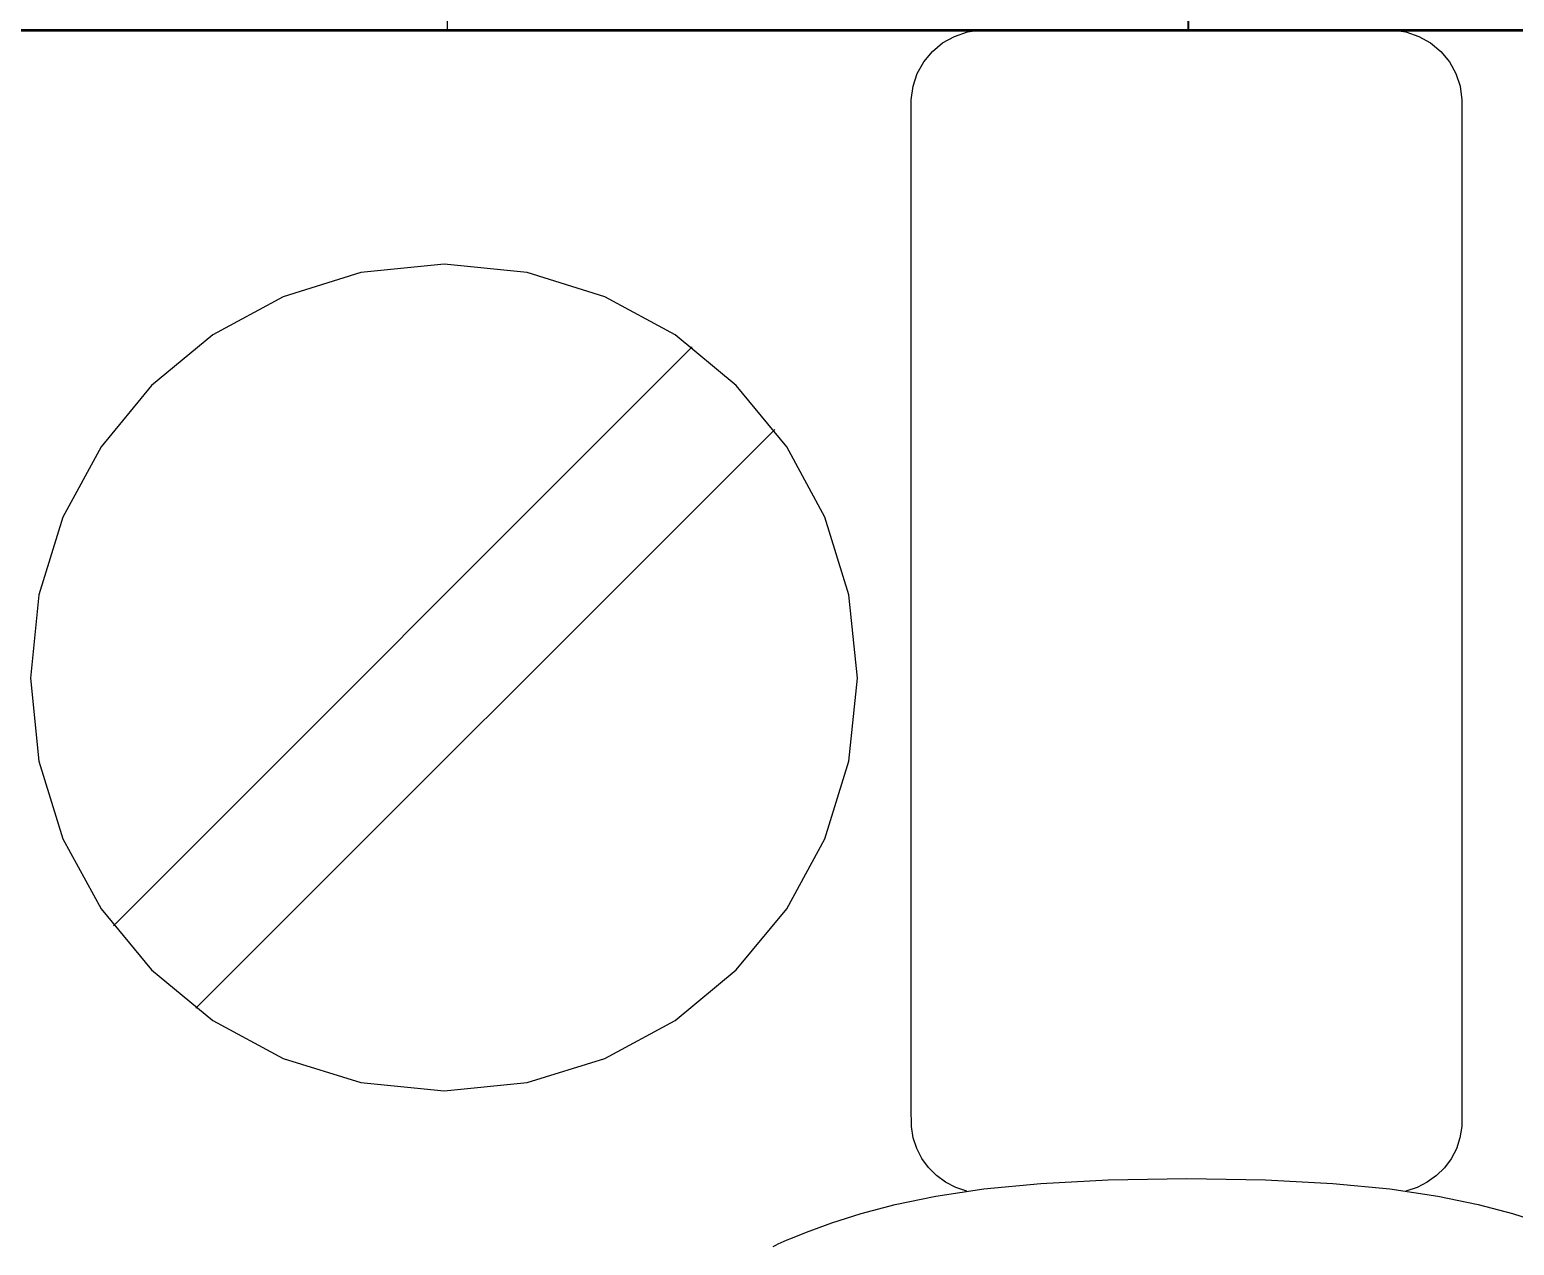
# Model space of a CAD drawing. Extents: x 1 to 47.7, y 0.2 to 35.
# Drawn here: x 32.202 to 32.803, y 11.443 to 11.935 of the extents above; entities that cross this region are included whole.
import ezdxf

# ---------------------------------------------------------------- set-up
doc = ezdxf.new("R2010")
doc.units = 0
doc.header["$MEASUREMENT"] = 0
for name, color, linetype in [('5_1___24__TARGET_LEDS___12', 7, 'CONTINUOUS'), ('6_1__EMPTY_IO_BOARD_POSITI', 7, 'CONTINUOUS'), ('6_2___8__INDEPENDENT_INPUT', 7, 'CONTINUOUS'), ('6_3___8__OPTOISO_INDEPENDE', 7, 'CONTINUOUS'), ('6_4___24__OPTOISO_INDEPEND', 7, 'CONTINUOUS'), ('6_5___8__INDEPENDENT_INPUT', 7, 'CONTINUOUS'), ('6_6___8__INDEPENDENT_INPUT', 7, 'CONTINUOUS'), ('6_7___8__OPTOISO_INDEPENDE', 7, 'CONTINUOUS'), ('6_8___8__OPTOISO_INDEPENDE', 7, 'CONTINUOUS')]:
    doc.layers.add(name, color=color, linetype=linetype)

msp = doc.modelspace()

# ---------------------------------------------------------------- linework, layer by layer
at = {"layer": '5_1___24__TARGET_LEDS___12'}
for points in [[(32.46591, 12.08479), (32.37091, 12.08479), (32.37091, 11.93517)], [(32.57591, 12.08479), (32.6709, 12.08479), (32.6709, 11.93517)], [(32.83896, 11.93527), (32.72784, 11.93527), (32.62251, 11.93527), (32.52342, 11.93527), (32.431, 11.93527), (32.34571, 11.93527), (32.30588, 11.93527), (32.268, 11.93527), (32.23212, 11.93527), (32.1983, 11.93527)], [(32.58116, 11.46528), (32.57672, 11.46677), (32.57263, 11.46889), (32.56895, 11.47158), (32.56574, 11.47477), (32.56306, 11.47841), (32.56097, 11.48245), (32.55953, 11.48681), (32.55881, 11.49145), (32.55874, 11.49894), (32.55874, 11.53118), (32.55874, 11.58527), (32.55874, 11.65294), (32.55874, 11.72592), (32.55874, 11.79596), (32.55874, 11.85477), (32.55874, 11.89409), (32.55875, 11.90684), (32.55946, 11.91241), (32.56118, 11.91759), (32.56381, 11.9223), (32.56726, 11.92644), (32.57141, 11.9299), (32.57616, 11.93258), (32.58142, 11.93439), (32.58707, 11.93522), (32.59205, 11.93527), (32.60621, 11.93527), (32.62853, 11.93527), (32.65575, 11.93527), (32.6846, 11.93527), (32.71181, 11.93527), (32.73413, 11.93527), (32.74829, 11.93527), (32.75327, 11.93522), (32.75892, 11.93439), (32.76418, 11.93258), (32.76893, 11.9299), (32.77308, 11.92644), (32.77652, 11.9223), (32.77915, 11.91759), (32.78087, 11.91241), (32.78158, 11.90684), (32.78159, 11.89409), (32.78159, 11.85477), (32.78159, 11.79596), (32.78159, 11.72592), (32.78159, 11.65294), (32.78159, 11.58527), (32.78159, 11.53118), (32.78159, 11.49894), (32.78151, 11.49144), (32.78079, 11.48678), (32.77934, 11.48239), (32.77723, 11.47835), (32.77451, 11.47471), (32.77127, 11.47152), (32.76755, 11.46885), (32.76342, 11.46675), (32.75894, 11.46528)], [(32.2358, 11.57267), (32.47006, 11.80693)], [(32.26922, 11.53924), (32.50349, 11.77351)], [(32.50279, 11.44287), (32.50385, 11.4434), (32.50491, 11.4439), (32.50602, 11.44441), (32.50722, 11.44494), (32.50855, 11.44551), (32.51005, 11.44612), (32.51636, 11.44861), (32.52664, 11.45242), (32.53843, 11.45623), (32.55225, 11.4599), (32.56863, 11.46325), (32.58809, 11.46614), (32.61116, 11.4684), (32.63836, 11.46987), (32.67022, 11.4704), (32.70208, 11.46987), (32.72928, 11.4684), (32.75235, 11.46614), (32.7718, 11.46325), (32.78818, 11.4599), (32.802, 11.45623), (32.81378, 11.45242)]]:
    msp.add_lwpolyline(points, dxfattribs=at)
msp.add_lwpolyline([(32.20222, 11.6729), (32.20562, 11.63922), (32.21537, 11.60785), (32.2308, 11.57947), (32.25124, 11.55474), (32.27602, 11.53435), (32.30446, 11.51895), (32.33589, 11.50922), (32.36964, 11.50583), (32.40334, 11.50922), (32.43473, 11.51895), (32.46314, 11.53435), (32.4879, 11.55474), (32.50833, 11.57947), (32.52376, 11.60785), (32.53351, 11.63922), (32.53691, 11.6729), (32.53351, 11.70661), (32.52376, 11.73802), (32.50833, 11.76646), (32.4879, 11.79125), (32.46314, 11.81172), (32.43473, 11.82717), (32.40334, 11.83694), (32.36964, 11.84035), (32.33589, 11.83694), (32.30446, 11.82717), (32.27602, 11.81172), (32.25124, 11.79125), (32.2308, 11.76646), (32.21537, 11.73802), (32.20562, 11.70661)], close=True, dxfattribs=at)
at = {"layer": '6_1__EMPTY_IO_BOARD_POSITI'}
msp.add_lwpolyline([(32.1857, 11.93486), (32.23263, 11.93486), (32.28361, 11.93486), (32.33849, 11.93486), (32.39711, 11.93486), (32.45933, 11.93486), (32.52498, 11.93486), (32.59392, 11.93486), (32.66599, 11.93486), (32.74104, 11.93486), (32.81891, 11.93486)], dxfattribs=at)
at = {"layer": '6_2___8__INDEPENDENT_INPUT'}
for points in [[(32.83896, 11.93527), (32.72784, 11.93527), (32.62251, 11.93527), (32.52342, 11.93527), (32.431, 11.93527), (32.34571, 11.93527), (32.30588, 11.93527), (32.268, 11.93527), (32.23212, 11.93527), (32.1983, 11.93527)], [(32.58116, 11.46528), (32.57672, 11.46677), (32.57263, 11.46889), (32.56895, 11.47158), (32.56574, 11.47477), (32.56306, 11.47841), (32.56097, 11.48245), (32.55953, 11.48681), (32.55881, 11.49145), (32.55874, 11.49894), (32.55874, 11.53118), (32.55874, 11.58527), (32.55874, 11.65294), (32.55874, 11.72592), (32.55874, 11.79596), (32.55874, 11.85477), (32.55874, 11.89409), (32.55875, 11.90684), (32.55946, 11.91241), (32.56118, 11.91759), (32.56381, 11.9223), (32.56726, 11.92644), (32.57141, 11.9299), (32.57616, 11.93258), (32.58142, 11.93439), (32.58707, 11.93522), (32.59205, 11.93527), (32.60621, 11.93527), (32.62853, 11.93527), (32.65575, 11.93527), (32.6846, 11.93527), (32.71181, 11.93527), (32.73413, 11.93527), (32.74829, 11.93527), (32.75327, 11.93522), (32.75892, 11.93439), (32.76418, 11.93258), (32.76893, 11.9299), (32.77308, 11.92644), (32.77652, 11.9223), (32.77915, 11.91759), (32.78087, 11.91241), (32.78158, 11.90684), (32.78159, 11.89409), (32.78159, 11.85477), (32.78159, 11.79596), (32.78159, 11.72592), (32.78159, 11.65294), (32.78159, 11.58527), (32.78159, 11.53118), (32.78159, 11.49894), (32.78151, 11.49144), (32.78079, 11.48678), (32.77934, 11.48239), (32.77723, 11.47835), (32.77451, 11.47471), (32.77127, 11.47152), (32.76755, 11.46885), (32.76342, 11.46675), (32.75894, 11.46528)], [(32.2358, 11.57267), (32.47006, 11.80693)], [(32.26922, 11.53924), (32.50349, 11.77351)], [(32.50279, 11.44287), (32.50385, 11.4434), (32.50491, 11.4439), (32.50602, 11.44441), (32.50722, 11.44494), (32.50855, 11.44551), (32.51005, 11.44612), (32.51636, 11.44861), (32.52664, 11.45242), (32.53843, 11.45623), (32.55225, 11.4599), (32.56863, 11.46325), (32.58809, 11.46614), (32.61116, 11.4684), (32.63836, 11.46987), (32.67022, 11.4704), (32.70208, 11.46987), (32.72928, 11.4684), (32.75235, 11.46614), (32.7718, 11.46325), (32.78818, 11.4599), (32.802, 11.45623), (32.81378, 11.45242)]]:
    msp.add_lwpolyline(points, dxfattribs=at)
msp.add_lwpolyline([(32.20222, 11.6729), (32.20562, 11.63922), (32.21537, 11.60785), (32.2308, 11.57947), (32.25124, 11.55474), (32.27602, 11.53435), (32.30446, 11.51895), (32.33589, 11.50922), (32.36964, 11.50583), (32.40334, 11.50922), (32.43473, 11.51895), (32.46314, 11.53435), (32.4879, 11.55474), (32.50833, 11.57947), (32.52376, 11.60785), (32.53351, 11.63922), (32.53691, 11.6729), (32.53351, 11.70661), (32.52376, 11.73802), (32.50833, 11.76646), (32.4879, 11.79125), (32.46314, 11.81172), (32.43473, 11.82717), (32.40334, 11.83694), (32.36964, 11.84035), (32.33589, 11.83694), (32.30446, 11.82717), (32.27602, 11.81172), (32.25124, 11.79125), (32.2308, 11.76646), (32.21537, 11.73802), (32.20562, 11.70661)], close=True, dxfattribs=at)
at = {"layer": '6_3___8__OPTOISO_INDEPENDE'}
for points in [[(32.83896, 11.93527), (32.72784, 11.93527), (32.62251, 11.93527), (32.52342, 11.93527), (32.431, 11.93527), (32.34571, 11.93527), (32.30588, 11.93527), (32.268, 11.93527), (32.23212, 11.93527), (32.1983, 11.93527)], [(32.58116, 11.46528), (32.57672, 11.46677), (32.57263, 11.46889), (32.56895, 11.47158), (32.56574, 11.47477), (32.56306, 11.47841), (32.56097, 11.48245), (32.55953, 11.48681), (32.55881, 11.49145), (32.55874, 11.49894), (32.55874, 11.53118), (32.55874, 11.58527), (32.55874, 11.65294), (32.55874, 11.72592), (32.55874, 11.79596), (32.55874, 11.85477), (32.55874, 11.89409), (32.55875, 11.90684), (32.55946, 11.91241), (32.56118, 11.91759), (32.56381, 11.9223), (32.56726, 11.92644), (32.57141, 11.9299), (32.57616, 11.93258), (32.58142, 11.93439), (32.58707, 11.93522), (32.59205, 11.93527), (32.60621, 11.93527), (32.62853, 11.93527), (32.65575, 11.93527), (32.6846, 11.93527), (32.71181, 11.93527), (32.73413, 11.93527), (32.74829, 11.93527), (32.75327, 11.93522), (32.75892, 11.93439), (32.76418, 11.93258), (32.76893, 11.9299), (32.77308, 11.92644), (32.77652, 11.9223), (32.77915, 11.91759), (32.78087, 11.91241), (32.78158, 11.90684), (32.78159, 11.89409), (32.78159, 11.85477), (32.78159, 11.79596), (32.78159, 11.72592), (32.78159, 11.65294), (32.78159, 11.58527), (32.78159, 11.53118), (32.78159, 11.49894), (32.78151, 11.49144), (32.78079, 11.48678), (32.77934, 11.48239), (32.77723, 11.47835), (32.77451, 11.47471), (32.77127, 11.47152), (32.76755, 11.46885), (32.76342, 11.46675), (32.75894, 11.46528)], [(32.2358, 11.57267), (32.47006, 11.80693)], [(32.26922, 11.53924), (32.50349, 11.77351)], [(32.50279, 11.44287), (32.50385, 11.4434), (32.50491, 11.4439), (32.50602, 11.44441), (32.50722, 11.44494), (32.50855, 11.44551), (32.51005, 11.44612), (32.51636, 11.44861), (32.52664, 11.45242), (32.53843, 11.45623), (32.55225, 11.4599), (32.56863, 11.46325), (32.58809, 11.46614), (32.61116, 11.4684), (32.63836, 11.46987), (32.67022, 11.4704), (32.70208, 11.46987), (32.72928, 11.4684), (32.75235, 11.46614), (32.7718, 11.46325), (32.78818, 11.4599), (32.802, 11.45623), (32.81378, 11.45242)]]:
    msp.add_lwpolyline(points, dxfattribs=at)
msp.add_lwpolyline([(32.20222, 11.6729), (32.20562, 11.63922), (32.21537, 11.60785), (32.2308, 11.57947), (32.25124, 11.55474), (32.27602, 11.53435), (32.30446, 11.51895), (32.33589, 11.50922), (32.36964, 11.50583), (32.40334, 11.50922), (32.43473, 11.51895), (32.46314, 11.53435), (32.4879, 11.55474), (32.50833, 11.57947), (32.52376, 11.60785), (32.53351, 11.63922), (32.53691, 11.6729), (32.53351, 11.70661), (32.52376, 11.73802), (32.50833, 11.76646), (32.4879, 11.79125), (32.46314, 11.81172), (32.43473, 11.82717), (32.40334, 11.83694), (32.36964, 11.84035), (32.33589, 11.83694), (32.30446, 11.82717), (32.27602, 11.81172), (32.25124, 11.79125), (32.2308, 11.76646), (32.21537, 11.73802), (32.20562, 11.70661)], close=True, dxfattribs=at)
at = {"layer": '6_4___24__OPTOISO_INDEPEND'}
for points in [[(32.83896, 11.93527), (32.72784, 11.93527), (32.62251, 11.93527), (32.52342, 11.93527), (32.431, 11.93527), (32.34571, 11.93527), (32.30588, 11.93527), (32.268, 11.93527), (32.23212, 11.93527), (32.1983, 11.93527)], [(32.58116, 11.46528), (32.57672, 11.46677), (32.57263, 11.46889), (32.56895, 11.47158), (32.56574, 11.47477), (32.56306, 11.47841), (32.56097, 11.48245), (32.55953, 11.48681), (32.55881, 11.49145), (32.55874, 11.49894), (32.55874, 11.53118), (32.55874, 11.58527), (32.55874, 11.65294), (32.55874, 11.72592), (32.55874, 11.79596), (32.55874, 11.85477), (32.55874, 11.89409), (32.55875, 11.90684), (32.55946, 11.91241), (32.56118, 11.91759), (32.56381, 11.9223), (32.56726, 11.92644), (32.57141, 11.9299), (32.57616, 11.93258), (32.58142, 11.93439), (32.58707, 11.93522), (32.59205, 11.93527), (32.60621, 11.93527), (32.62853, 11.93527), (32.65575, 11.93527), (32.6846, 11.93527), (32.71181, 11.93527), (32.73413, 11.93527), (32.74829, 11.93527), (32.75327, 11.93522), (32.75892, 11.93439), (32.76418, 11.93258), (32.76893, 11.9299), (32.77308, 11.92644), (32.77652, 11.9223), (32.77915, 11.91759), (32.78087, 11.91241), (32.78158, 11.90684), (32.78159, 11.89409), (32.78159, 11.85477), (32.78159, 11.79596), (32.78159, 11.72592), (32.78159, 11.65294), (32.78159, 11.58527), (32.78159, 11.53118), (32.78159, 11.49894), (32.78151, 11.49144), (32.78079, 11.48678), (32.77934, 11.48239), (32.77723, 11.47835), (32.77451, 11.47471), (32.77127, 11.47152), (32.76755, 11.46885), (32.76342, 11.46675), (32.75894, 11.46528)], [(32.2358, 11.57267), (32.47006, 11.80693)], [(32.26922, 11.53924), (32.50349, 11.77351)], [(32.50279, 11.44287), (32.50385, 11.4434), (32.50491, 11.4439), (32.50602, 11.44441), (32.50722, 11.44494), (32.50855, 11.44551), (32.51005, 11.44612), (32.51636, 11.44861), (32.52664, 11.45242), (32.53843, 11.45623), (32.55225, 11.4599), (32.56863, 11.46325), (32.58809, 11.46614), (32.61116, 11.4684), (32.63836, 11.46987), (32.67022, 11.4704), (32.70208, 11.46987), (32.72928, 11.4684), (32.75235, 11.46614), (32.7718, 11.46325), (32.78818, 11.4599), (32.802, 11.45623), (32.81378, 11.45242)]]:
    msp.add_lwpolyline(points, dxfattribs=at)
msp.add_lwpolyline([(32.20222, 11.6729), (32.20562, 11.63922), (32.21537, 11.60785), (32.2308, 11.57947), (32.25124, 11.55474), (32.27602, 11.53435), (32.30446, 11.51895), (32.33589, 11.50922), (32.36964, 11.50583), (32.40334, 11.50922), (32.43473, 11.51895), (32.46314, 11.53435), (32.4879, 11.55474), (32.50833, 11.57947), (32.52376, 11.60785), (32.53351, 11.63922), (32.53691, 11.6729), (32.53351, 11.70661), (32.52376, 11.73802), (32.50833, 11.76646), (32.4879, 11.79125), (32.46314, 11.81172), (32.43473, 11.82717), (32.40334, 11.83694), (32.36964, 11.84035), (32.33589, 11.83694), (32.30446, 11.82717), (32.27602, 11.81172), (32.25124, 11.79125), (32.2308, 11.76646), (32.21537, 11.73802), (32.20562, 11.70661)], close=True, dxfattribs=at)
at = {"layer": '6_5___8__INDEPENDENT_INPUT'}
for points in [[(32.67082, 11.93526), (32.67082, 12.08493), (32.7408, 12.08493), (32.7608, 12.12617), (32.79082, 12.04367), (32.82083, 12.12617), (32.85085, 12.04367), (32.88087, 12.12617), (32.91088, 12.04367), (32.93089, 12.08493), (32.97082, 12.08493), (32.97082, 11.93526)], [(32.4934, 12.08493), (32.37091, 12.08493), (32.37091, 11.93526)], [(32.5484, 12.08493), (32.67082, 12.08493), (32.67082, 11.93526)], [(32.83896, 11.93527), (32.72784, 11.93527), (32.62251, 11.93527), (32.52342, 11.93527), (32.431, 11.93527), (32.34571, 11.93527), (32.30588, 11.93527), (32.268, 11.93527), (32.23212, 11.93527), (32.1983, 11.93527)], [(32.58116, 11.46528), (32.57672, 11.46677), (32.57263, 11.46889), (32.56895, 11.47158), (32.56574, 11.47477), (32.56306, 11.47841), (32.56097, 11.48245), (32.55953, 11.48681), (32.55881, 11.49145), (32.55874, 11.49894), (32.55874, 11.53118), (32.55874, 11.58527), (32.55874, 11.65294), (32.55874, 11.72592), (32.55874, 11.79596), (32.55874, 11.85477), (32.55874, 11.89409), (32.55875, 11.90684), (32.55946, 11.91241), (32.56118, 11.91759), (32.56381, 11.9223), (32.56726, 11.92644), (32.57141, 11.9299), (32.57616, 11.93258), (32.58142, 11.93439), (32.58707, 11.93522), (32.59205, 11.93527), (32.60621, 11.93527), (32.62853, 11.93527), (32.65575, 11.93527), (32.6846, 11.93527), (32.71181, 11.93527), (32.73413, 11.93527), (32.74829, 11.93527), (32.75327, 11.93522), (32.75892, 11.93439), (32.76418, 11.93258), (32.76893, 11.9299), (32.77308, 11.92644), (32.77652, 11.9223), (32.77915, 11.91759), (32.78087, 11.91241), (32.78158, 11.90684), (32.78159, 11.89409), (32.78159, 11.85477), (32.78159, 11.79596), (32.78159, 11.72592), (32.78159, 11.65294), (32.78159, 11.58527), (32.78159, 11.53118), (32.78159, 11.49894), (32.78151, 11.49144), (32.78079, 11.48678), (32.77934, 11.48239), (32.77723, 11.47835), (32.77451, 11.47471), (32.77127, 11.47152), (32.76755, 11.46885), (32.76342, 11.46675), (32.75894, 11.46528)], [(32.2358, 11.57267), (32.47006, 11.80693)], [(32.26922, 11.53924), (32.50349, 11.77351)], [(32.50279, 11.44287), (32.50385, 11.4434), (32.50491, 11.4439), (32.50602, 11.44441), (32.50722, 11.44494), (32.50855, 11.44551), (32.51005, 11.44612), (32.51636, 11.44861), (32.52664, 11.45242), (32.53843, 11.45623), (32.55225, 11.4599), (32.56863, 11.46325), (32.58809, 11.46614), (32.61116, 11.4684), (32.63836, 11.46987), (32.67022, 11.4704), (32.70208, 11.46987), (32.72928, 11.4684), (32.75235, 11.46614), (32.7718, 11.46325), (32.78818, 11.4599), (32.802, 11.45623), (32.81378, 11.45242)]]:
    msp.add_lwpolyline(points, dxfattribs=at)
msp.add_lwpolyline([(32.20222, 11.6729), (32.20562, 11.63922), (32.21537, 11.60785), (32.2308, 11.57947), (32.25124, 11.55474), (32.27602, 11.53435), (32.30446, 11.51895), (32.33589, 11.50922), (32.36964, 11.50583), (32.40334, 11.50922), (32.43473, 11.51895), (32.46314, 11.53435), (32.4879, 11.55474), (32.50833, 11.57947), (32.52376, 11.60785), (32.53351, 11.63922), (32.53691, 11.6729), (32.53351, 11.70661), (32.52376, 11.73802), (32.50833, 11.76646), (32.4879, 11.79125), (32.46314, 11.81172), (32.43473, 11.82717), (32.40334, 11.83694), (32.36964, 11.84035), (32.33589, 11.83694), (32.30446, 11.82717), (32.27602, 11.81172), (32.25124, 11.79125), (32.2308, 11.76646), (32.21537, 11.73802), (32.20562, 11.70661)], close=True, dxfattribs=at)
at = {"layer": '6_6___8__INDEPENDENT_INPUT'}
for points in [[(32.83896, 11.93527), (32.72784, 11.93527), (32.62251, 11.93527), (32.52342, 11.93527), (32.431, 11.93527), (32.34571, 11.93527), (32.30588, 11.93527), (32.268, 11.93527), (32.23212, 11.93527), (32.1983, 11.93527)], [(32.58116, 11.46528), (32.57672, 11.46677), (32.57263, 11.46889), (32.56895, 11.47158), (32.56574, 11.47477), (32.56306, 11.47841), (32.56097, 11.48245), (32.55953, 11.48681), (32.55881, 11.49145), (32.55874, 11.49894), (32.55874, 11.53118), (32.55874, 11.58527), (32.55874, 11.65294), (32.55874, 11.72592), (32.55874, 11.79596), (32.55874, 11.85477), (32.55874, 11.89409), (32.55875, 11.90684), (32.55946, 11.91241), (32.56118, 11.91759), (32.56381, 11.9223), (32.56726, 11.92644), (32.57141, 11.9299), (32.57616, 11.93258), (32.58142, 11.93439), (32.58707, 11.93522), (32.59205, 11.93527), (32.60621, 11.93527), (32.62853, 11.93527), (32.65575, 11.93527), (32.6846, 11.93527), (32.71181, 11.93527), (32.73413, 11.93527), (32.74829, 11.93527), (32.75327, 11.93522), (32.75892, 11.93439), (32.76418, 11.93258), (32.76893, 11.9299), (32.77308, 11.92644), (32.77652, 11.9223), (32.77915, 11.91759), (32.78087, 11.91241), (32.78158, 11.90684), (32.78159, 11.89409), (32.78159, 11.85477), (32.78159, 11.79596), (32.78159, 11.72592), (32.78159, 11.65294), (32.78159, 11.58527), (32.78159, 11.53118), (32.78159, 11.49894), (32.78151, 11.49144), (32.78079, 11.48678), (32.77934, 11.48239), (32.77723, 11.47835), (32.77451, 11.47471), (32.77127, 11.47152), (32.76755, 11.46885), (32.76342, 11.46675), (32.75894, 11.46528)], [(32.2358, 11.57267), (32.47006, 11.80693)], [(32.26922, 11.53924), (32.50349, 11.77351)], [(32.50279, 11.44287), (32.50385, 11.4434), (32.50491, 11.4439), (32.50602, 11.44441), (32.50722, 11.44494), (32.50855, 11.44551), (32.51005, 11.44612), (32.51636, 11.44861), (32.52664, 11.45242), (32.53843, 11.45623), (32.55225, 11.4599), (32.56863, 11.46325), (32.58809, 11.46614), (32.61116, 11.4684), (32.63836, 11.46987), (32.67022, 11.4704), (32.70208, 11.46987), (32.72928, 11.4684), (32.75235, 11.46614), (32.7718, 11.46325), (32.78818, 11.4599), (32.802, 11.45623), (32.81378, 11.45242)]]:
    msp.add_lwpolyline(points, dxfattribs=at)
msp.add_lwpolyline([(32.20222, 11.6729), (32.20562, 11.63922), (32.21537, 11.60785), (32.2308, 11.57947), (32.25124, 11.55474), (32.27602, 11.53435), (32.30446, 11.51895), (32.33589, 11.50922), (32.36964, 11.50583), (32.40334, 11.50922), (32.43473, 11.51895), (32.46314, 11.53435), (32.4879, 11.55474), (32.50833, 11.57947), (32.52376, 11.60785), (32.53351, 11.63922), (32.53691, 11.6729), (32.53351, 11.70661), (32.52376, 11.73802), (32.50833, 11.76646), (32.4879, 11.79125), (32.46314, 11.81172), (32.43473, 11.82717), (32.40334, 11.83694), (32.36964, 11.84035), (32.33589, 11.83694), (32.30446, 11.82717), (32.27602, 11.81172), (32.25124, 11.79125), (32.2308, 11.76646), (32.21537, 11.73802), (32.20562, 11.70661)], close=True, dxfattribs=at)
at = {"layer": '6_7___8__OPTOISO_INDEPENDE'}
for points in [[(32.83896, 11.93527), (32.72784, 11.93527), (32.62251, 11.93527), (32.52342, 11.93527), (32.431, 11.93527), (32.34571, 11.93527), (32.30588, 11.93527), (32.268, 11.93527), (32.23212, 11.93527), (32.1983, 11.93527)], [(32.58116, 11.46528), (32.57672, 11.46677), (32.57263, 11.46889), (32.56895, 11.47158), (32.56574, 11.47477), (32.56306, 11.47841), (32.56097, 11.48245), (32.55953, 11.48681), (32.55881, 11.49145), (32.55874, 11.49894), (32.55874, 11.53118), (32.55874, 11.58527), (32.55874, 11.65294), (32.55874, 11.72592), (32.55874, 11.79596), (32.55874, 11.85477), (32.55874, 11.89409), (32.55875, 11.90684), (32.55946, 11.91241), (32.56118, 11.91759), (32.56381, 11.9223), (32.56726, 11.92644), (32.57141, 11.9299), (32.57616, 11.93258), (32.58142, 11.93439), (32.58707, 11.93522), (32.59205, 11.93527), (32.60621, 11.93527), (32.62853, 11.93527), (32.65575, 11.93527), (32.6846, 11.93527), (32.71181, 11.93527), (32.73413, 11.93527), (32.74829, 11.93527), (32.75327, 11.93522), (32.75892, 11.93439), (32.76418, 11.93258), (32.76893, 11.9299), (32.77308, 11.92644), (32.77652, 11.9223), (32.77915, 11.91759), (32.78087, 11.91241), (32.78158, 11.90684), (32.78159, 11.89409), (32.78159, 11.85477), (32.78159, 11.79596), (32.78159, 11.72592), (32.78159, 11.65294), (32.78159, 11.58527), (32.78159, 11.53118), (32.78159, 11.49894), (32.78151, 11.49144), (32.78079, 11.48678), (32.77934, 11.48239), (32.77723, 11.47835), (32.77451, 11.47471), (32.77127, 11.47152), (32.76755, 11.46885), (32.76342, 11.46675), (32.75894, 11.46528)], [(32.2358, 11.57267), (32.47006, 11.80693)], [(32.26922, 11.53924), (32.50349, 11.77351)], [(32.50279, 11.44287), (32.50385, 11.4434), (32.50491, 11.4439), (32.50602, 11.44441), (32.50722, 11.44494), (32.50855, 11.44551), (32.51005, 11.44612), (32.51636, 11.44861), (32.52664, 11.45242), (32.53843, 11.45623), (32.55225, 11.4599), (32.56863, 11.46325), (32.58809, 11.46614), (32.61116, 11.4684), (32.63836, 11.46987), (32.67022, 11.4704), (32.70208, 11.46987), (32.72928, 11.4684), (32.75235, 11.46614), (32.7718, 11.46325), (32.78818, 11.4599), (32.802, 11.45623), (32.81378, 11.45242)]]:
    msp.add_lwpolyline(points, dxfattribs=at)
msp.add_lwpolyline([(32.20222, 11.6729), (32.20562, 11.63922), (32.21537, 11.60785), (32.2308, 11.57947), (32.25124, 11.55474), (32.27602, 11.53435), (32.30446, 11.51895), (32.33589, 11.50922), (32.36964, 11.50583), (32.40334, 11.50922), (32.43473, 11.51895), (32.46314, 11.53435), (32.4879, 11.55474), (32.50833, 11.57947), (32.52376, 11.60785), (32.53351, 11.63922), (32.53691, 11.6729), (32.53351, 11.70661), (32.52376, 11.73802), (32.50833, 11.76646), (32.4879, 11.79125), (32.46314, 11.81172), (32.43473, 11.82717), (32.40334, 11.83694), (32.36964, 11.84035), (32.33589, 11.83694), (32.30446, 11.82717), (32.27602, 11.81172), (32.25124, 11.79125), (32.2308, 11.76646), (32.21537, 11.73802), (32.20562, 11.70661)], close=True, dxfattribs=at)
at = {"layer": '6_8___8__OPTOISO_INDEPENDE'}
for points in [[(32.83896, 11.93527), (32.72784, 11.93527), (32.62251, 11.93527), (32.52342, 11.93527), (32.431, 11.93527), (32.34571, 11.93527), (32.30588, 11.93527), (32.268, 11.93527), (32.23212, 11.93527), (32.1983, 11.93527)], [(32.58116, 11.46528), (32.57672, 11.46677), (32.57263, 11.46889), (32.56895, 11.47158), (32.56574, 11.47477), (32.56306, 11.47841), (32.56097, 11.48245), (32.55953, 11.48681), (32.55881, 11.49145), (32.55874, 11.49894), (32.55874, 11.53118), (32.55874, 11.58527), (32.55874, 11.65294), (32.55874, 11.72592), (32.55874, 11.79596), (32.55874, 11.85477), (32.55874, 11.89409), (32.55875, 11.90684), (32.55946, 11.91241), (32.56118, 11.91759), (32.56381, 11.9223), (32.56726, 11.92644), (32.57141, 11.9299), (32.57616, 11.93258), (32.58142, 11.93439), (32.58707, 11.93522), (32.59205, 11.93527), (32.60621, 11.93527), (32.62853, 11.93527), (32.65575, 11.93527), (32.6846, 11.93527), (32.71181, 11.93527), (32.73413, 11.93527), (32.74829, 11.93527), (32.75327, 11.93522), (32.75892, 11.93439), (32.76418, 11.93258), (32.76893, 11.9299), (32.77308, 11.92644), (32.77652, 11.9223), (32.77915, 11.91759), (32.78087, 11.91241), (32.78158, 11.90684), (32.78159, 11.89409), (32.78159, 11.85477), (32.78159, 11.79596), (32.78159, 11.72592), (32.78159, 11.65294), (32.78159, 11.58527), (32.78159, 11.53118), (32.78159, 11.49894), (32.78151, 11.49144), (32.78079, 11.48678), (32.77934, 11.48239), (32.77723, 11.47835), (32.77451, 11.47471), (32.77127, 11.47152), (32.76755, 11.46885), (32.76342, 11.46675), (32.75894, 11.46528)], [(32.2358, 11.57267), (32.47006, 11.80693)], [(32.26922, 11.53924), (32.50349, 11.77351)], [(32.50279, 11.44287), (32.50385, 11.4434), (32.50491, 11.4439), (32.50602, 11.44441), (32.50722, 11.44494), (32.50855, 11.44551), (32.51005, 11.44612), (32.51636, 11.44861), (32.52664, 11.45242), (32.53843, 11.45623), (32.55225, 11.4599), (32.56863, 11.46325), (32.58809, 11.46614), (32.61116, 11.4684), (32.63836, 11.46987), (32.67022, 11.4704), (32.70208, 11.46987), (32.72928, 11.4684), (32.75235, 11.46614), (32.7718, 11.46325), (32.78818, 11.4599), (32.802, 11.45623), (32.81378, 11.45242)]]:
    msp.add_lwpolyline(points, dxfattribs=at)
msp.add_lwpolyline([(32.20222, 11.6729), (32.20562, 11.63922), (32.21537, 11.60785), (32.2308, 11.57947), (32.25124, 11.55474), (32.27602, 11.53435), (32.30446, 11.51895), (32.33589, 11.50922), (32.36964, 11.50583), (32.40334, 11.50922), (32.43473, 11.51895), (32.46314, 11.53435), (32.4879, 11.55474), (32.50833, 11.57947), (32.52376, 11.60785), (32.53351, 11.63922), (32.53691, 11.6729), (32.53351, 11.70661), (32.52376, 11.73802), (32.50833, 11.76646), (32.4879, 11.79125), (32.46314, 11.81172), (32.43473, 11.82717), (32.40334, 11.83694), (32.36964, 11.84035), (32.33589, 11.83694), (32.30446, 11.82717), (32.27602, 11.81172), (32.25124, 11.79125), (32.2308, 11.76646), (32.21537, 11.73802), (32.20562, 11.70661)], close=True, dxfattribs=at)

doc.saveas('drawing.dxf')
